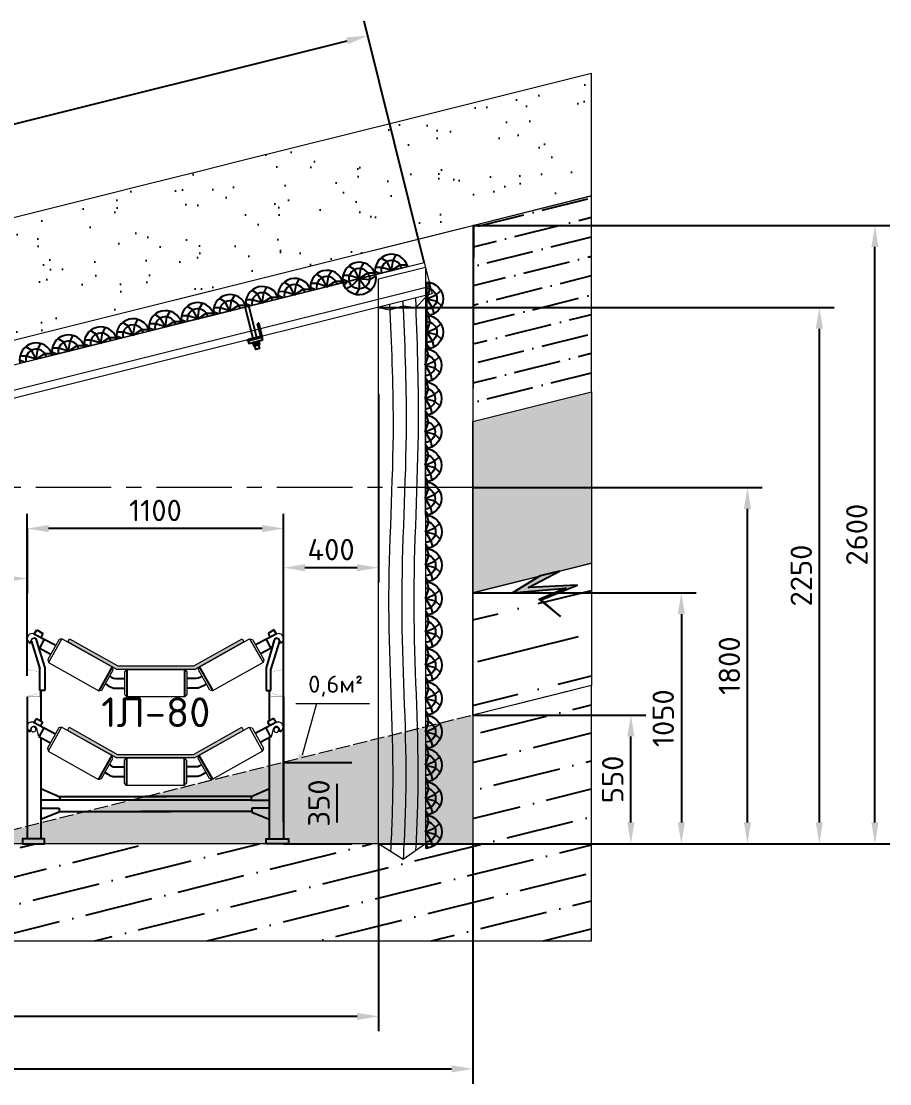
# Model space of a CAD drawing. Header units: millimetres. Extents: x 1757 to 4342, y -1901 to 53.
# Drawn here: x 4013.1 to 4086.3, y -1015 to -925.5 of the extents above; entities that cross this region are included whole.
import ezdxf

# ---------------------------------------------------------------- set-up
doc = ezdxf.new("R2010")
doc.units = ezdxf.units.MM
doc.header["$LTSCALE"] = 0.1
doc.linetypes.add('ACAD_ISO02W100', pattern=[15, 12, -3])
doc.linetypes.add('осеваяX2', pattern=[101.6, 63.5, -12.7, 12.7, -12.7])
for name, color, linetype in [('Д_Распорка', 7, 'Continuous'), ('М16_Гайка_Конт', 7, 'Continuous'), ('М16_Планка', 7, 'Continuous'), ('Ско_М16_СВП-22', 7, 'Continuous'), ('Уголок_63х63', 7, 'Continuous')]:
    doc.layers.add(name, color=color, linetype=linetype)
doc.styles.get("Standard").update_dxf_attribs({"font": 'txt.shx'})
doc.dimstyles.new('ISO-25', dxfattribs={"dimtxt": 2.5, "dimasz": 2.5, "dimexe": 1.25, "dimexo": 0, "dimtad": 1, "dimdec": 0, "dimtxsty": 'Standard', "dimcen": 2.5, "dimadec": 0, "dimazin": 0, "dimtfac": 1, "dimtdec": 0, "dimtmove": 0, "dimatfit": 3, "dimfxl": 1, "dimarcsym": 0})

# ---------------------------------------------------------------- blocks, each defined once
blk = doc.blocks.new('М16_Гайка')
at = {"layer": 'М16_Гайка_Конт'}
h = blk.add_hatch(color=253, dxfattribs=at)
h.paths.add_polyline_path([(1.9, -6.7, 0.267171), (1.9, -13.4), (1.9, -13.4), (14.3, -13.4), (14.3, -13.4, 0.267171), (14.3, -6.7)])
h.paths.add_polyline_path([(1.9, 6.7, 0.133362), (1.9, -6.7), (14.3, -6.7, 0.133362), (14.3, 6.7)])
h.paths.add_polyline_path([(1.9, 13.4), (1.9, 13.4, 0.267171), (1.9, 6.7), (14.3, 6.7, 0.267171), (14.3, 13.4), (14.3, 13.4)])
h.paths.add_polyline_path([(0, 10.1), (0, 0), (1, 0, -0.066387), (1.9, 6.7, -0.267171), (1.9, 13.4)])
h.paths.add_polyline_path([(0, 0), (0, -10), (1.9, -13.4, -0.267171), (1.9, -6.7, -0.066387), (1, 0)])
h.paths.add_polyline_path([(15.2, 0, -0.066387), (14.3, -6.7, -0.267171), (14.3, -13.4), (16.2, -10), (16.2, 0)])
h.paths.add_polyline_path([(14.3, 13.4, -0.267171), (14.3, 6.7, -0.066387), (15.2, 0), (16.2, 0), (16.2, 10.1)])
for p, q in [((1.9, 13.4), (0, 10.1)), ((0, 10.1), (0, -10)), ((0, 10.1), (0, -10)), ((0, 0), (1, 0)), ((1.9, 13.4), (14.3, 13.4)), ((14.3, 6.7), (1.9, 6.7)), ((14.3, 13.4), (16.2, 10.1)), ((15.2, 0), (16.2, 0)), ((16.2, 10.1), (16.2, -10)), ((16.2, 10.1), (16.2, -10)), ((1.9, -13.4), (0, -10)), ((14.3, -6.7), (1.9, -6.7)), ((14.3, -13.4), (1.9, -13.4)), ((14.3, -13.4), (16.2, -10))]:
    blk.add_line(p, q, dxfattribs=at)
for centre, radius, start, end in [((7.7, 10), 6.71, 149.9725, 209.9168), ((26.6, 0), 25.6, 164.8075, 195.1925), ((8.5, 10), 6.71, 330.0832, 29.9168), ((-10.4, 0), 25.6, 344.8075, 15.1925), ((7.7, -10), 6.71, 150.0832, 210.0275), ((8.5, -10), 6.71, 330.0832, 29.9168)]:
    blk.add_arc(centre, radius, start, end, dxfattribs=at)
blk = doc.blocks.new('*D707')
at = {"color": 0, "linetype": 'ByBlock', "lineweight": -2}
for p, q in [((4047.052, -945.83), (4041.989, -925.524)), ((3966.415, -945.655), (4040.545, -927.173)), ((3969.429, -965.184), (3964.366, -944.878))]:
    blk.add_line(p, q, dxfattribs=at)
at = {"color": 0, "linetype": 'ByBlock', "lineweight": 15}
for points in [[(4040.473, -926.881), (4040.618, -927.464), (4042.292, -926.737)], [(3966.342, -945.364), (3966.487, -945.946), (3964.668, -946.091)]]:
    blk.add_solid(points, dxfattribs=at)
at = {"layer": 'Defpoints', "color": 0, "linetype": 'ByBlock', "lineweight": 15}
for p in [(4042.292, -926.737), (4047.052, -945.83), (3969.429, -965.184)]:
    blk.add_point(p, dxfattribs=at)
at = {"color": 0, "linetype": 'ByBlock', "lineweight": 15, "insert": (4003.111, -934.934), "char_height": 1.8, "attachment_point": 5, "rotation": 14}
blk.add_mtext('4000', dxfattribs=at)
blk = doc.blocks.new('*D703')
at = {"color": 0, "linetype": 'ByBlock', "lineweight": -2}
for p, q in [((4043.194, -956.932), (4043.194, -972.792)), ((4035.195, -992.932), (4035.195, -970.292)), ((4041.394, -971.542), (4036.995, -971.542))]:
    blk.add_line(p, q, dxfattribs=at)
at = {"color": 0, "linetype": 'ByBlock', "lineweight": 15}
for points in [[(4036.995, -971.242), (4036.995, -971.842), (4035.195, -971.542)], [(4041.394, -971.242), (4041.394, -971.842), (4043.194, -971.542)]]:
    blk.add_solid(points, dxfattribs=at)
at = {"layer": 'Defpoints', "color": 0, "linetype": 'ByBlock', "lineweight": 15}
for p in [(4043.194, -956.932), (4035.195, -971.542), (4035.195, -992.932)]:
    blk.add_point(p, dxfattribs=at)
at = {"color": 0, "linetype": 'ByBlock', "lineweight": 15, "insert": (4039.195, -970.017), "char_height": 1.8, "attachment_point": 5}
blk.add_mtext('400', dxfattribs=at)
blk = doc.blocks.new('S л-80')
at = {"lineweight": 0}
for points in [[(3758.5, 1066.9), (3765.9, 1080), (3969.1, 965.8), (4289.8, 965.8), (4493, 1080), (4500.4, 1066.9), (4293.7, 950.8), (3965.2, 950.8)], [(3757, 694.5), (3764.4, 707.5), (3967.6, 593.4), (4288.3, 593.4), (4491.5, 707.5), (4498.8, 694.5), (4292.2, 578.4), (3963.6, 578.4)]]:
    blk.add_hatch(color=7, dxfattribs=at).paths.add_polyline_path(points)
at = {"color": 7}
for p, q in [((3616.3, 1101.4), (3705.9, 1054.2)), ((3617.2, 1099.8), (3628.4, 1117.4)), ((3625.5, 1074.6), (3661.9, 958.6)), ((3628.4, 1117.4), (3653.6, 1102.7)), ((3641.1, 1041.1), (3660.4, 1078.1)), ((3653.6, 1102.7), (3644.8, 1086.4)), ((4639.6, 1101.4), (4550, 1054.2)), ((4614.7, 1041.1), (4595.4, 1078.1)), ((4627.5, 1117.4), (4602.3, 1102.7)), ((4602.3, 1102.7), (4611.1, 1086.4)), ((4638.6, 1099.8), (4627.5, 1117.4)), ((3596, 1064.6), (3601.7, 1061.5)), ((3601.7, 1061.5), (3603.9, 1072.6)), ((3605.4, 1068.3), (3641.3, 953.6)), ((3637.9, 1041.9), (3684.7, 1016.6)), ((4617.9, 1041.9), (4571.1, 1016.6)), ((4628.6, 1072.8), (4594, 958.6)), ((4648.8, 1066.7), (4614.6, 953.8)), ((4654.2, 1061.5), (4652, 1072.6)), ((4659.8, 1064.6), (4654.2, 1061.5)), ((3641.1, 862.7), (3641.1, 954.4)), ((3661.9, 958.6), (3661.9, 862.7)), ((3945.9, 961.6), (3889.5, 861.2)), ((4007.7, 950.8), (4007.7, 838.9)), ((4250.7, 950.8), (4250.7, 835.6)), ((4312.9, 961.6), (4369.4, 861.2)), ((4594, 958.6), (4594, 862.7)), ((4614.7, 862.7), (4614.7, 954.4)), ((3935.8, 923), (3943.1, 917.4)), ((3943.1, 917.4), (3951, 914)), ((3951, 914), (3959.5, 912.9)), ((3959.5, 912.9), (3998.3, 912.9)), ((4299.4, 912.9), (4260.6, 912.9)), ((4307.9, 914), (4299.4, 912.9)), ((4315.7, 917.4), (4307.9, 914)), ((4323.1, 923), (4315.7, 917.4)), ((3661.9, 862.7), (3641.1, 862.7)), ((3646.8, 733.4), (3646.8, 862.7)), ((3917.2, 890.4), (3928.5, 882.5)), ((3928.5, 882.5), (3938.1, 877.5)), ((3938.1, 877.5), (3951, 873)), ((3951, 873), (3954.9, 873)), ((3954.9, 873), (3998.7, 873)), ((4303.9, 873), (4260.2, 873)), ((4307.9, 873), (4303.9, 873)), ((4320.8, 877.5), (4307.9, 873)), ((4330.4, 882.5), (4320.8, 877.5)), ((4341.6, 890.4), (4330.4, 882.5)), ((4594, 862.7), (4614.7, 862.7)), ((4609.1, 735.1), (4609.1, 862.8)), ((3587.9, 835.7), (3587.9, 237.6)), ((3587.9, 835.7), (3587.9, 835.7)), ((4667.9, 835.7), (4667.9, 237.6)), ((3614.8, 729), (3704.4, 681.7)), ((3615.7, 727.4), (3626.9, 745)), ((3626.9, 745), (3652.1, 730.3)), ((3652.1, 730.3), (3643.3, 713.9)), ((4638.1, 729), (4548.5, 681.7)), ((4626, 745), (4600.8, 730.3)), ((4600.8, 730.3), (4609.6, 713.9)), ((4637.1, 727.4), (4626, 745)), ((3594.5, 692.2), (3600.2, 689.1)), ((3600.2, 689.1), (3602.4, 700.2)), ((3639.6, 668.7), (3658.9, 705.7)), ((4613.2, 668.7), (4593.9, 705.7)), ((4652.7, 689.1), (4650.5, 700.2)), ((4658.3, 692.2), (4652.7, 689.1)), ((3636.4, 669.5), (3683.2, 644.1)), ((3646.8, 237.6), (3646.8, 663.9)), ((4616.4, 669.5), (4569.6, 644.1)), ((4609.1, 237.6), (4609.1, 665.5)), ((3944.4, 589.2), (3888, 488.7)), ((4311.4, 589.2), (4367.9, 488.7)), ((3934.3, 550.6), (3941.6, 545)), ((3941.6, 545), (3949.5, 541.6)), ((3949.5, 541.6), (3957.9, 540.5)), ((3957.9, 540.5), (3996.8, 540.5)), ((4006.2, 578.4), (4006.2, 466.5)), ((4249.2, 578.4), (4249.2, 463.2)), ((4297.9, 540.5), (4259, 540.5)), ((4306.4, 541.6), (4297.9, 540.5)), ((4314.2, 545), (4306.4, 541.6)), ((4321.6, 550.6), (4314.2, 545)), ((3915.7, 518), (3927, 510.1)), ((3927, 510.1), (3936.5, 505)), ((3936.5, 505), (3949.5, 500.5)), ((3949.5, 500.5), (3953.4, 500.5)), ((3953.4, 500.5), (3997.2, 500.5)), ((4302.4, 500.5), (4258.7, 500.5)), ((4306.4, 500.5), (4302.4, 500.5)), ((4319.3, 505), (4306.4, 500.5)), ((4328.9, 510.1), (4319.3, 505)), ((4340.1, 518), (4328.9, 510.1)), ((3647.6, 448.9), (3724.8, 414.5)), ((4608.3, 448.9), (4531, 414.5)), ((3719.4, 416.9), (4173.9, 416.9)), ((3724.8, 414.5), (3724.8, 400.6)), ((4536.4, 416.9), (4085, 416.9)), ((4531, 414.5), (4531, 400.6)), ((3724.8, 400.6), (3648.5, 400.6)), ((3648.5, 367.2), (3722, 367.2)), ((3722, 367.2), (3722, 350.4)), ((4531, 400.6), (4607.3, 400.6)), ((4607.3, 367.2), (4533.8, 367.2)), ((4533.8, 367.2), (4533.8, 350.4)), ((3722, 350.4), (3648.5, 320.7)), ((3722, 353.2), (4192.1, 353.2)), ((4533.8, 353.2), (4066.8, 353.2)), ((4533.8, 350.4), (4607.3, 320.7))]:
    blk.add_line(p, q, dxfattribs=at)
at = {"color": 7, "lineweight": 0}
for p, q in [((3734.1, 1080.6), (3677.6, 980.2)), ((4524.8, 1080.6), (4581.2, 980.2)), ((3965.2, 950.8), (3758.5, 1066.9)), ((4293.7, 950.8), (4500.4, 1066.9)), ((3732.5, 708.2), (3676.1, 607.7)), ((4523.3, 708.2), (4579.7, 607.7))]:
    blk.add_line(p, q, dxfattribs=at)
for points in [[(3637.9, 1041.9), (3627.8, 1077.9)], [(3758.5, 1066.9), (3765.9, 1080), (3969.1, 965.8), (4289.8, 965.8), (4493, 1080), (4500.4, 1066.9), (4293.7, 950.8), (3965.2, 950.8), (3758.5, 1066.9)], [(4617.9, 1041.9), (4628.1, 1077.9)], [(3636.4, 669.5), (3626.3, 705.5)], [(3757, 694.5), (3764.4, 707.5), (3967.6, 593.4), (4288.3, 593.4), (4491.5, 707.5), (4498.8, 694.5), (4292.2, 578.4), (3963.6, 578.4), (3757, 694.5)], [(4616.4, 669.5), (4626.5, 705.5)]]:
    blk.add_lwpolyline(points, dxfattribs=at)
for points in [[(3946.4, 961.4), (3734.1, 1080.6), (3721.8, 1077.2), (3674.2, 992.4), (3677.6, 980.2), (3890, 860.9), (3902.2, 864.3), (3949.8, 949.1)], [(4312.5, 961.4), (4524.8, 1080.6), (4537.1, 1077.2), (4584.7, 992.4), (4581.2, 980.2), (4368.9, 860.9), (4356.7, 864.3), (4309, 949.1)], [(4007.7, 950.8), (4251.2, 950.8), (4260.2, 941.8), (4260.2, 844.6), (4251.2, 835.6), (4007.7, 835.6), (3998.7, 844.6), (3998.7, 941.8)], [(3944.9, 588.9), (3732.5, 708.2), (3720.3, 704.8), (3672.7, 620), (3676.1, 607.7), (3888.4, 488.5), (3900.7, 491.9), (3948.3, 576.7)], [(4311, 588.9), (4523.3, 708.2), (4535.6, 704.8), (4583.2, 620), (4579.7, 607.7), (4367.4, 488.5), (4355.1, 491.9), (4307.5, 576.7)], [(4006.2, 578.4), (4249.7, 578.4), (4258.7, 569.4), (4258.7, 472.2), (4249.7, 463.2), (4006.2, 463.2), (3997.2, 472.2), (3997.2, 569.4)]]:
    blk.add_lwpolyline(points, close=True, dxfattribs=at)
at = {"color": 7, "linetype": 'Continuous', "const_width": 0.6}
for points in [[(3641.1, 895), (3641.1, 954.4), (3587.4, 954.4)], [(3623.1, 944.7), (3590.8, 950.2)], [(4614.7, 895), (4614.7, 954.4), (4668.4, 954.4)], [(4632.8, 944.7), (4665.1, 950.2)], [(3641.1, 895), (3641.1, 835.7), (3587.4, 835.7)], [(4614.7, 895), (4614.7, 835.7), (4668.4, 835.7)], [(3623.1, 845.4), (3590.8, 839.9)], [(4632.8, 845.4), (4665.1, 839.9)]]:
    blk.add_lwpolyline(points, dxfattribs=at)
for points in [[(3587.4, 954.4, 0.363107), (3590.8, 950.2, 0.363107)], [(3635.7, 895), (3635.7, 935.8, 0.362126), (3629.3, 943.5), (3617.6, 945.7)], [(4620.1, 895), (4620.1, 935.8, -0.362126), (4626.5, 943.5), (4638.3, 945.7)], [(4668.4, 954.4, -0.363107), (4665.1, 950.2, -0.363107)], [(3635.7, 895), (3635.7, 854.2, -0.362126), (3629.3, 846.6), (3617.6, 844.4)], [(4620.1, 895), (4620.1, 854.2, 0.362126), (4626.5, 846.6), (4638.3, 844.4)], [(3587.4, 835.7, -0.363107), (3590.8, 839.9, -0.363107)], [(4668.4, 835.7, 0.363107), (4665.1, 839.9, 0.363107)]]:
    blk.add_lwpolyline(points, format="xyb", dxfattribs=at)
at = {"color": 7}
blk.add_lwpolyline([(3724.8, 401.6), (4531, 401.6)], dxfattribs=at)
for points in [[(3567.6, 217.4), (3661, 217.4), (3661, 237.6), (3567.6, 237.6)], [(4688.2, 217.4), (4594.9, 217.4), (4594.9, 237.6), (4688.2, 237.6)]]:
    blk.add_lwpolyline(points, close=True, dxfattribs=at)
at = {"color": 7, "lineweight": 0}
for centre, radius, start, end in [((3609.2, 1081.3), 21, 62.0007, 242.425), ((3616.9, 1070.6), 13.2, 33.9155, 170.9358), ((3615.4, 1071.5), 10.6, 17.3852, 197.3852), ((4639, 1070.6), 13.2, 9.0642, 146.0845), ((4638.7, 1069.8), 10.6, 343.1425, 163.1425), ((4646.6, 1081.3), 21, 297.575, 117.9993), ((3607.7, 708.9), 21, 62.0007, 242.425), ((4645.1, 708.9), 21, 297.575, 117.9993), ((3615.4, 698.1), 13.2, 33.9155, 170.9358), ((3613.9, 699), 10.6, 17.3852, 197.3852), ((3613.9, 699), 10.5, 347.7199, 335.3648), ((4637, 696.5), 10.5, 347.7199, 335.3648), ((4637.5, 698.1), 13.2, 9.0642, 146.0845)]:
    blk.add_arc(centre, radius, start, end, dxfattribs=at)
blk = doc.blocks.new('*D704')
at = {"color": 0, "linetype": 'ByBlock', "lineweight": -2}
for p, q in [((4013.595, -980.66), (4013.595, -966.996)), ((4035.195, -975.458), (4035.195, -966.996)), ((4033.395, -968.246), (4015.395, -968.246))]:
    blk.add_line(p, q, dxfattribs=at)
at = {"color": 0, "linetype": 'ByBlock', "lineweight": 15}
for points in [[(4015.395, -967.946), (4015.395, -968.546), (4013.595, -968.246)], [(4033.395, -967.946), (4033.395, -968.546), (4035.195, -968.246)]]:
    blk.add_solid(points, dxfattribs=at)
at = {"layer": 'Defpoints', "color": 0, "linetype": 'ByBlock', "lineweight": 15}
for p in [(4013.595, -968.246), (4035.195, -975.458), (4013.595, -980.66)]:
    blk.add_point(p, dxfattribs=at)
at = {"color": 0, "linetype": 'ByBlock', "lineweight": 15, "insert": (4024.395, -966.721), "char_height": 1.8, "attachment_point": 5}
blk.add_mtext('1100', dxfattribs=at)
blk = doc.blocks.new('*D711')
at = {"color": 0, "linetype": 'ByBlock', "lineweight": -2}
for p, q in [((4051.149, -964.787), (4075.533, -964.787)), ((4074.283, -992.986), (4074.283, -966.587)), ((4051.149, -994.786), (4075.533, -994.786))]:
    blk.add_line(p, q, dxfattribs=at)
at = {"color": 0, "linetype": 'ByBlock', "lineweight": 15}
for points in [[(4073.983, -966.587), (4074.583, -966.587), (4074.283, -964.787)], [(4073.983, -992.986), (4074.583, -992.986), (4074.283, -994.786)]]:
    blk.add_solid(points, dxfattribs=at)
at = {"layer": 'Defpoints', "color": 0, "linetype": 'ByBlock', "lineweight": 15}
for p in [(4051.149, -964.787), (4074.283, -964.787), (4051.149, -994.786)]:
    blk.add_point(p, dxfattribs=at)
at = {"color": 0, "linetype": 'ByBlock', "lineweight": 15, "insert": (4072.758, -979.787), "char_height": 1.8, "attachment_point": 5, "rotation": 90}
blk.add_mtext('1800', dxfattribs=at)
blk = doc.blocks.new('*D706')
at = {"color": 0, "linetype": 'ByBlock', "lineweight": -2}
for p, q in [((3999.595, -964.787), (3999.595, -973.704)), ((4013.595, -968.246), (4013.595, -973.704)), ((4011.795, -972.454), (4001.395, -972.454))]:
    blk.add_line(p, q, dxfattribs=at)
at = {"color": 0, "linetype": 'ByBlock', "lineweight": 15}
for points in [[(4001.395, -972.154), (4001.395, -972.754), (3999.595, -972.454)], [(4011.795, -972.154), (4011.795, -972.754), (4013.595, -972.454)]]:
    blk.add_solid(points, dxfattribs=at)
at = {"layer": 'Defpoints', "color": 0, "linetype": 'ByBlock', "lineweight": 15}
for p in [(3999.595, -964.787), (4013.595, -968.246), (3999.595, -972.454)]:
    blk.add_point(p, dxfattribs=at)
at = {"color": 0, "linetype": 'ByBlock', "lineweight": 15, "insert": (4006.595, -970.929), "char_height": 1.8, "attachment_point": 5}
blk.add_mtext('700', dxfattribs=at)
blk = doc.blocks.new('pfnzu')
at = {"color": 7, "lineweight": 0}
blk.add_line((142694.1, -82404), (142694.1, -82544.3), dxfattribs=at)
at = {"layer": 'Д_Распорка', "color": 253}
for p, q in [((142679.9, -82432.8), (142686.9, -82404.5)), ((142654.7, -82457.4), (142634.8, -82439)), ((142694.1, -82474.1), (142679.9, -82432.8)), ((142652.6, -82484.3), (142632.2, -82504.2)), ((142694.1, -82474.1), (142652.6, -82484.3)), ((142694.1, -82474.1), (142654.7, -82457.4)), ((142694.1, -82474.1), (142671.5, -82511.2)), ((142671.5, -82511.2), (142664.9, -82537.2)), ((142694.1, -82524.6), (142681.4, -82542.8))]:
    blk.add_line(p, q, dxfattribs=at)
at = {"layer": 'Д_Распорка', "color": 7}
blk.add_arc((142695.6, -82474.1), 70.2, 91.2316, 268.7684, dxfattribs=at)
at = {"layer": 'Д_Распорка', "color": 253}
blk.add_arc((142695.6, -82474.1), 44.2, 91.9563, 268.0437, dxfattribs=at)
blk = doc.blocks.new('Уголок_63х63')
blk.add_lwpolyline([(-6, 31.5), (-5.1, 31.5)])
at = {"layer": 'Уголок_63х63'}
for p, q in [((-6, 58.5), (-2.6, 63)), ((-6, 53.2), (0, 61.1)), ((-6, 13), (-6, 60.3)), ((-6, 47.9), (0, 55.9)), ((-6, 42.7), (0, 50.6)), ((-6, 37.4), (0, 45.3)), ((0, 63), (-3.3, 63)), ((0, 0), (0, 63)), ((-63, 0), (-63, 3.3)), ((0, 0), (-63, 0)), ((-62.8, 4.4), (-62, 5.4)), ((-62.1, 0), (-57.6, 6)), ((-13, 6), (-60.3, 6)), ((-58.1, 0), (-53.6, 6)), ((-54.2, 0), (-49.6, 6)), ((-50.2, 0), (-45.6, 6)), ((-46.2, 0), (-41.7, 6)), ((-42.2, 0), (-37.7, 6)), ((-38.2, 0), (-33.7, 6)), ((-34.3, 0), (-29.7, 6)), ((-30.3, 0), (-25.7, 6)), ((-26.3, 0), (-21.8, 6)), ((-22.3, 0), (-17.8, 6)), ((-18.3, 0), (-13.8, 6)), ((-14.4, 0), (-8.7, 7.5)), ((-10.4, 0), (0, 13.7)), ((-6.5, 10.4), (0, 19)), ((-6.4, 0), (0, 8.5)), ((-6, 32.1), (0, 40.1)), ((-6, 26.9), (0, 34.8)), ((-6, 21.6), (0, 29.5)), ((-6, 16.3), (0, 24.3)), ((-2.4, 0), (0, 3.2))]:
    blk.add_line(p, q, dxfattribs=at)
for centre, radius, start, end in [((-3.3, 60.3), 2.7, 90.0004, 180.0004), ((-60.3, 3.3), 2.7, 90.0004, 180.0004), ((-13, 13), 7, 270.0004, 0.0004)]:
    blk.add_arc(centre, radius, start, end, dxfattribs=at)
blk = doc.blocks.new('*D720')
at = {"color": 0, "linetype": 'ByBlock', "lineweight": -2}
for p, q in [((4051.149, -973.648), (4069.962, -973.648)), ((4068.712, -975.448), (4068.712, -992.986)), ((4051.149, -994.786), (4069.962, -994.786))]:
    blk.add_line(p, q, dxfattribs=at)
at = {"color": 0, "linetype": 'ByBlock', "lineweight": 15}
for points in [[(4068.412, -975.448), (4069.012, -975.448), (4068.712, -973.648)], [(4068.412, -992.986), (4069.012, -992.986), (4068.712, -994.786)]]:
    blk.add_solid(points, dxfattribs=at)
at = {"layer": 'Defpoints', "color": 0, "linetype": 'ByBlock', "lineweight": 15}
for p in [(4051.149, -973.648), (4051.149, -994.786), (4068.712, -994.786)]:
    blk.add_point(p, dxfattribs=at)
at = {"color": 0, "linetype": 'ByBlock', "lineweight": 15, "insert": (4067.187, -984.217), "char_height": 1.8, "attachment_point": 5, "rotation": 90}
blk.add_mtext('1050', dxfattribs=at)
blk = doc.blocks.new('*D726')
at = {"color": 0, "linetype": 'ByBlock', "lineweight": -2}
for p, q in [((4051.149, -942.729), (4086.274, -942.729)), ((4085.024, -992.986), (4085.024, -944.529)), ((4051.149, -994.786), (4086.274, -994.786))]:
    blk.add_line(p, q, dxfattribs=at)
at = {"color": 0, "linetype": 'ByBlock', "lineweight": 15}
for points in [[(4084.724, -944.529), (4085.324, -944.529), (4085.024, -942.729)], [(4084.724, -992.986), (4085.324, -992.986), (4085.024, -994.786)]]:
    blk.add_solid(points, dxfattribs=at)
at = {"layer": 'Defpoints', "color": 0, "linetype": 'ByBlock', "lineweight": 15}
for p in [(4051.149, -942.729), (4085.024, -942.729), (4051.149, -994.786)]:
    blk.add_point(p, dxfattribs=at)
at = {"color": 0, "linetype": 'ByBlock', "lineweight": 15, "insert": (4083.499, -968.758), "char_height": 1.8, "attachment_point": 5, "rotation": 90}
blk.add_mtext('2600', dxfattribs=at)
blk = doc.blocks.new('*D727')
at = {"color": 0, "linetype": 'ByBlock', "lineweight": -2}
for p, q in [((4043.193, -949.616), (4081.59, -949.616)), ((4080.34, -992.984), (4080.34, -951.416)), ((4043.194, -994.784), (4081.59, -994.784))]:
    blk.add_line(p, q, dxfattribs=at)
at = {"color": 0, "linetype": 'ByBlock', "lineweight": 15}
for points in [[(4080.04, -951.416), (4080.64, -951.416), (4080.34, -949.616)], [(4080.04, -992.984), (4080.64, -992.984), (4080.34, -994.784)]]:
    blk.add_solid(points, dxfattribs=at)
at = {"layer": 'Defpoints', "color": 0, "linetype": 'ByBlock', "lineweight": 15}
for p in [(4043.193, -949.616), (4080.34, -949.616), (4043.194, -994.784)]:
    blk.add_point(p, dxfattribs=at)
at = {"color": 0, "linetype": 'ByBlock', "lineweight": 15, "insert": (4078.815, -972.2), "char_height": 1.8, "attachment_point": 5, "rotation": 90}
blk.add_mtext('2250', dxfattribs=at)
blk = doc.blocks.new('*D728')
at = {"color": 0, "linetype": 'ByBlock', "lineweight": -2}
for p, q in [((3966.369, -994.786), (3966.369, -1014.997)), ((4051.149, -994.786), (4051.149, -1014.997)), ((3968.169, -1013.747), (4049.349, -1013.747))]:
    blk.add_line(p, q, dxfattribs=at)
at = {"color": 0, "linetype": 'ByBlock', "lineweight": 15}
for points in [[(3968.169, -1013.447), (3968.169, -1014.047), (3966.369, -1013.747)], [(4049.349, -1013.447), (4049.349, -1014.047), (4051.149, -1013.747)]]:
    blk.add_solid(points, dxfattribs=at)
at = {"layer": 'Defpoints', "color": 0, "linetype": 'ByBlock', "lineweight": 15}
for p in [(3966.369, -994.786), (4051.149, -994.786), (4051.149, -1013.747)]:
    blk.add_point(p, dxfattribs=at)
at = {"color": 0, "linetype": 'ByBlock', "lineweight": 15, "insert": (4008.759, -1012.222), "char_height": 1.8, "attachment_point": 5}
blk.add_mtext('4250', dxfattribs=at)
blk = doc.blocks.new('*D729')
at = {"color": 0, "linetype": 'ByBlock', "lineweight": -2}
for p, q in [((3974.324, -994.786), (3974.324, -1010.577)), ((4043.194, -994.784), (4043.194, -1010.577)), ((4041.394, -1009.327), (3976.124, -1009.327))]:
    blk.add_line(p, q, dxfattribs=at)
at = {"color": 0, "linetype": 'ByBlock', "lineweight": 15}
for points in [[(3976.124, -1009.027), (3976.124, -1009.627), (3974.324, -1009.327)], [(4041.394, -1009.027), (4041.394, -1009.627), (4043.194, -1009.327)]]:
    blk.add_solid(points, dxfattribs=at)
at = {"layer": 'Defpoints', "color": 0, "linetype": 'ByBlock', "lineweight": 15}
for p in [(3974.324, -994.786), (4043.194, -994.784), (3974.324, -1009.327)]:
    blk.add_point(p, dxfattribs=at)
at = {"color": 0, "linetype": 'ByBlock', "lineweight": 15, "insert": (4008.759, -1007.802), "char_height": 1.8, "attachment_point": 5}
blk.add_mtext('3450', dxfattribs=at)
blk = doc.blocks.new('*D736')
at = {"color": 0, "linetype": 'ByBlock', "lineweight": -2}
for p, q in [((4051.149, -983.954), (4065.707, -983.954)), ((4064.457, -992.984), (4064.457, -985.754)), ((4051.149, -994.784), (4065.707, -994.784))]:
    blk.add_line(p, q, dxfattribs=at)
at = {"color": 0, "linetype": 'ByBlock', "lineweight": 15}
for points in [[(4064.157, -985.754), (4064.757, -985.754), (4064.457, -983.954)], [(4064.157, -992.984), (4064.757, -992.984), (4064.457, -994.784)]]:
    blk.add_solid(points, dxfattribs=at)
at = {"layer": 'Defpoints', "color": 0, "linetype": 'ByBlock', "lineweight": 15}
for p in [(4051.149, -983.954), (4064.457, -983.954), (4051.149, -994.784)]:
    blk.add_point(p, dxfattribs=at)
at = {"color": 0, "linetype": 'ByBlock', "lineweight": 15, "insert": (4062.932, -989.369), "char_height": 1.8, "attachment_point": 5, "rotation": 90}
blk.add_mtext('550', dxfattribs=at)
blk = doc.blocks.new('*D739')
at = {"color": 0, "linetype": 'ByBlock', "lineweight": -2}
for p, q in [((4035.195, -987.932), (4040.945, -987.932)), ((4039.695, -989.732), (4039.695, -992.986)), ((4035.195, -994.786), (4040.945, -994.786))]:
    blk.add_line(p, q, dxfattribs=at)
at = {"color": 0, "linetype": 'ByBlock', "lineweight": 15}
for points in [[(4039.395, -989.732), (4039.995, -989.732), (4039.695, -987.932)], [(4039.395, -992.986), (4039.995, -992.986), (4039.695, -994.786)]]:
    blk.add_solid(points, dxfattribs=at)
at = {"layer": 'Defpoints', "color": 0, "linetype": 'ByBlock', "lineweight": 15}
for p in [(4035.195, -987.932), (4035.195, -994.786), (4039.695, -994.786)]:
    blk.add_point(p, dxfattribs=at)
at = {"color": 0, "linetype": 'ByBlock', "lineweight": 15, "insert": (4038.17, -991.359), "char_height": 1.8, "attachment_point": 5, "rotation": 90}
blk.add_mtext('350', dxfattribs=at)

msp = doc.modelspace()

# ---------------------------------------------------------------- hatches: boundary and pattern name
h = msp.add_hatch()
h.set_pattern_fill('AR-SAND', color=256, scale=0.1, angle=315, style=0)
h.set_pattern_definition([(352.5, (-279873.402, 279720.4922), (3.34753489, 3.573813487), [0, -3.8608, 0, -4.318, 0, -4.1275]), (322.5, (-279873.402, 279720.492), (8.24732851, 1.89010928), [0, -2.0828, 0, -3.4798, 0, -1.3335]), (282.5, (-279875.611, 279722.7014), (5.60332312, -5.58299826), [0, -1.27, 0, -4.572, 0, -5.969]), (272.5, (-279875.611, 279722.7014), (6.97550782, -3.82281109), [0, -0.635, 0, -2.9972, 0, -3.429])])
h.paths.add_polyline_path([(3955.011, -966.699), (4061.149, -940.236), (4061.149, -929.93), (4045.402, -933.856), (4031.404, -937.346), (4028.076, -938.176), (4023.421, -939.336), (4019.953, -940.201), (4013.549, -941.798), (4009.021, -942.927), (4006.212, -943.627), (4002.969, -944.436), (3998.789, -945.478), (3995.804, -946.222), (3990.546, -947.533), (3987.604, -948.267), (3983.99, -949.168), (3955.011, -956.393)])
h = msp.add_hatch()
h.set_pattern_fill('ANSI36', color=256, scale=0.5, angle=329, style=0)
h.set_pattern_definition([(14, (-279873.4018, 279720.4922), (2.311551805, 2.2124337317), [3.96875, -0.79375, 0, -0.79375])])
h.paths.add_polyline_path([(4051.218, -942.712), (4051.149, -959.219), (4061.149, -956.726), (4061.149, -940.236)])
for color, points in [(253, [(4051.149, -959.219), (4061.149, -956.726), (4061.149, -958.098), (4061.149, -960.045), (4061.142, -964.422), (4061.149, -965.535), (4061.149, -968.496), (4061.149, -971.154), (4060.05, -971.428), (4060.049, -971.429), (4051.149, -973.648)]), (256, [(4058.529, -975.644), (4056.897, -974.235), (4059.945, -973.017), (4055.842, -973.208), (4058.441, -971.83), (4056.816, -972.235), (4054.489, -973.653), (4058.988, -973.256), (4056.727, -974.231)])]:
    msp.add_hatch(color=color).paths.add_polyline_path(points)
h = msp.add_hatch()
h.set_pattern_fill('ANSI36', color=256, scale=1.1, angle=329, style=0)
h.set_pattern_definition([(14, (-279873.4018, 279720.4922), (5.085413972, 4.86735421), [8.73125, -1.74625, 0, -1.74625])])
h.paths.add_polyline_path([(4051.149, -973.648), (4061.149, -971.154), (4061.149, -977.039), (4061.149, -980.585), (4061.149, -981.461), (4058.129, -982.214), (4051.149, -983.954)])
h = msp.add_hatch()
h.set_pattern_fill('ANSI36', color=256, scale=0.72, angle=329, style=0)
h.set_pattern_definition([(14, (454.1442, 0), (3.3286346, 3.1859046), [5.715, -1.143, 0, -1.143])])
h.paths.add_polyline_path([(3974.925, -1002.959), (4031.529, -1002.959), (4061.149, -1002.959), (4061.149, -981.461), (4051.149, -983.954), (4051.149, -994.786), (4047.149, -994.788), (4045.268, -996.1), (4043.194, -994.787), (4007.704, -994.786)])
at = {"linetype": 'ByBlock', "lineweight": 15}
msp.add_hatch(color=254, dxfattribs=at).paths.add_polyline_path([(4007.701, -994.787), (4051.149, -994.787), (4051.149, -983.954)])

# ---------------------------------------------------------------- linework, layer by layer
at = {"color": 7, "linetype": 'ByBlock', "lineweight": 15}
for p, q in [((4047.56, -947.868), (3969.937, -967.222)), ((4036.232, -982.965), (4042.43, -982.965)), ((4037.972, -982.965), (4036.764, -987.317))]:
    msp.add_line(p, q, dxfattribs=at)
at = {"color": 7, "linetype": 'осеваяX2', "lineweight": 15}
msp.add_line((4051.149, -964.787), (3971.033, -964.787), dxfattribs=at)
at = {"color": 7, "linetype": 'ACAD_ISO02W100', "lineweight": 15}
msp.add_line((4061.149, -981.461), (4007.704, -994.786), dxfattribs=at)
at = {"color": 7, "lineweight": 0}
for points in [[(3955.011, -966.699), (4061.149, -940.236), (4061.149, -929.93), (4045.402, -933.856), (4031.404, -937.346), (4028.076, -938.176), (4028.076, -938.176), (4023.421, -939.336), (4023.421, -939.336), (4023.421, -939.336), (4019.953, -940.201), (4019.953, -940.201), (4013.549, -941.798), (4013.549, -941.798), (4013.549, -941.798), (4009.021, -942.927)], [(4051.218, -942.712), (4051.218, -942.712), (4051.218, -942.712), (4051.218, -942.712), (4051.218, -942.712), (4051.218, -942.712), (4051.149, -959.219), (4051.149, -959.219), (4051.149, -959.219), (4051.149, -959.219), (4051.149, -959.219), (4051.149, -959.219), (4061.149, -956.726), (4061.149, -956.726), (4061.149, -956.726), (4061.149, -956.726), (4061.149, -956.726), (4061.149, -956.726), (4061.149, -940.236), (4061.149, -940.236), (4051.218, -942.712)], [(4051.149, -959.219), (4061.149, -956.726), (4061.149, -958.098), (4061.149, -960.045), (4061.149, -960.045), (4061.142, -964.422), (4061.149, -965.535), (4061.149, -968.496), (4061.149, -968.496), (4061.149, -971.154), (4060.05, -971.428), (4060.049, -971.429), (4051.149, -973.648), (4051.149, -973.648), (4051.149, -973.648), (4051.149, -973.648), (4051.149, -973.648), (4051.149, -973.648), (4051.149, -973.648), (4051.149, -973.648), (4051.149, -959.219)], [(4051.149, -973.648), (4061.149, -971.154), (4061.149, -977.039), (4061.149, -977.039), (4061.149, -980.585), (4061.149, -980.585), (4061.149, -980.585), (4061.149, -980.585), (4061.149, -980.585), (4061.149, -980.585), (4061.149, -981.461), (4058.129, -982.214), (4051.149, -983.954), (4051.149, -983.954), (4051.149, -973.648), (4051.149, -973.648), (4051.149, -973.648)]]:
    msp.add_lwpolyline(points, dxfattribs=at)
at = {"color": 5, "linetype": 'ByBlock', "lineweight": 15}
msp.add_lwpolyline([(3966.369, -994.786), (3966.369, -963.867), (4051.149, -942.729), (4051.149, -994.786), (4047.149, -994.788), (4045.268, -996.1), (4043.194, -994.787), (3974.323, -994.786), (3972.341, -996.169), (3970.369, -994.787), (3966.369, -994.786), (3966.369, -994.786)], dxfattribs=at)
at = {"color": 7, "linetype": 'ByBlock', "lineweight": 15}
msp.add_lwpolyline([(4047.715, -948.489), (3970.091, -967.843), (3969.429, -965.184), (4047.052, -945.83)], close=True, dxfattribs=at)
for points in [[(4043.193, -947.206), (4047.149, -946.219), (4047.149, -994.788), (4045.268, -996.1), (4043.194, -994.787), (4043.193, -947.206)], [(4043.193, -949.616), (4044.138, -949.821), (4045.262, -949.486), (4046.329, -949.616), (4047.149, -948.781)], [(3974.925, -1002.959), (4031.529, -1002.959), (4061.149, -1002.959), (4061.149, -981.461), (4051.149, -983.954), (4051.149, -994.786), (4047.149, -994.788), (4045.268, -996.1), (4043.194, -994.787), (4007.704, -994.786), (3974.925, -1002.959)]]:
    msp.add_lwpolyline(points, dxfattribs=at)
msp.add_lwpolyline([(4058.529, -975.644), (4056.897, -974.235), (4059.945, -973.017), (4055.842, -973.208), (4058.441, -971.83), (4056.816, -972.235), (4054.489, -973.653), (4058.988, -973.256), (4056.727, -974.231), (4058.529, -975.644)])
for points, knots in [([(4045.246, -949.104), (4045.389, -952.503), (4045.748, -961.089), (4044.783, -974.561), (4045.678, -986.833), (4045.39, -993.908), (4045.268, -996.1)], [0, 0, 0, 0, 10.200315, 25.767042, 40.430464, 47.013693, 47.013693, 47.013693, 47.013693]), ([(4046.3, -948.842), (4046.429, -952.328), (4046.749, -961.002), (4045.806, -974.561), (4046.676, -986.587), (4046.424, -993.417), (4046.323, -995.363)], [0, 0, 0, 0, 10.462089, 26.028816, 40.692238, 46.538383, 46.538383, 46.538383, 46.538383]), ([(4044.118, -949.386), (4044.269, -952.691), (4044.659, -961.182), (4043.676, -974.561), (4044.56, -986.608), (4044.306, -993.458), (4044.203, -995.426)], [0, 0, 0, 0, 9.919792, 25.486519, 40.149941, 46.058403, 46.058403, 46.058403, 46.058403])]:
    msp.add_open_spline(points, degree=3, knots=knots, dxfattribs=at)
msp.add_solid([(4036.475, -987.237), (4037.053, -987.397), (4036.282, -989.051)], dxfattribs=at)
at = {"layer": 'М16_Планка', "color": 7}
msp.add_lwpolyline([(4033.433, -952.36), (4033.385, -952.166), (4032.221, -952.457), (4032.269, -952.651), (4033.433, -952.36)], dxfattribs=at)
at = {"layer": 'Ско_М16_СВП-22', "color": 7}
for p, q in [((4032.619, -952.234), (4031.956, -949.575)), ((4032.93, -952.156), (4032.267, -949.498))]:
    msp.add_line(p, q, dxfattribs=at)
for points in [[(4033.085, -952.781), (4033.161, -953.086), (4032.851, -953.164), (4032.775, -952.858)], [(4033.002, -953.109), (4033.006, -953.125)]]:
    msp.add_lwpolyline(points, dxfattribs=at)
msp.add_arc((4032.113, -949.543), 0.16, 13.99998, 193.99998, dxfattribs=at)

# ---------------------------------------------------------------- block references
at = {"color": 7, "lineweight": 0, "zscale": 0.019999051}
for p, xscale, yscale, rotation in [((4951.593, 2220.807), 0.01999905100088789, 0.0199990510008945, 283.9999999999814), ((4954.315, 2221.485), 0.01999905100088789, 0.0199990510008945, 283.9999999999814), ((4948.871, 2220.128), 0.01999905100088789, 0.0199990510008945, 283.9999999999814), ((4946.149, 2219.449), 0.01999905100088789, 0.0199990510008945, 283.9999999999814), ((6332.36, -3317.148), -0.01999905100100508, 0.01999905100095818, 283.9999999999816), ((4940.704, 2218.092), 0.01999905100088789, 0.0199990510008945, 283.9999999999814), ((4943.427, 2218.77), 0.01999905100088789, 0.0199990510008945, 283.9999999999814), ((4937.982, 2217.413), 0.01999905100088789, 0.0199990510008945, 283.9999999999814), ((4935.26, 2216.734), 0.01999905100088789, 0.0199990510008945, 283.9999999999814), ((4929.817, 2215.37), 0.01999905100088789, 0.0199990510008945, 283.9999999999814), ((4932.539, 2216.049), 0.01999905100088789, 0.0199990510008945, 283.9999999999814), ((4927.095, 2214.692), 0.01999905100088789, 0.0199990510008945, 283.9999999999814), ((4924.373, 2214.013), 0.01999905100088789, 0.0199990510008945, 283.9999999999814)]:
    msp.add_blockref('pfnzu', p, dxfattribs=dict(at, xscale=xscale, yscale=yscale, rotation=rotation))
at = {"color": 7, "lineweight": 0, "xscale": -0.01999905100092292, "yscale": 0.01999905100092292, "zscale": 0.019999051}
for p in [(6901.006, 700.509), (6901.006, 697.704), (6900.862, 694.909), (6900.862, 692.103), (6900.862, 689.298), (6900.862, 686.492), (6900.862, 683.686), (6900.896, 680.88), (6900.896, 678.075), (6900.896, 675.269), (6900.896, 672.464), (6900.896, 669.658), (6900.896, 666.853), (6900.895, 664.047), (6900.895, 661.241), (6900.895, 658.436), (6900.895, 655.63)]:
    msp.add_blockref('pfnzu', p, dxfattribs=at)
at = {"color": 7, "extrusion": (0, 0, -1), "xscale": 0.01999905100089477, "yscale": 0.01999905100089094, "zscale": -0.019999051, "rotation": 255.9999999999396}
msp.add_blockref('Уголок_63х63', (-4033.415, -952.159), dxfattribs=at)
at = {"color": 1, "xscale": 0.01999999998952262, "yscale": 0.01999999998952262, "zscale": 0.02}
msp.add_blockref('S л-80', (3941.836, -999.133), dxfattribs=at)
at = {"layer": 'М16_Гайка_Конт', "color": 7, "extrusion": (0, 0, -1), "xscale": 0.01999905100089477, "yscale": 0.01999905100089094, "zscale": -0.019999051, "rotation": 255.9999999999396}
msp.add_blockref('М16_Гайка', (-4032.852, -952.505), dxfattribs=at)

# ---------------------------------------------------------------- texts
at = {"color": 7, "linetype": 'ByBlock', "lineweight": 15, "insert": (4039.581, -981.514), "char_height": 1.44, "attachment_point": 5}
msp.add_mtext('0,6м{\\fISOCPEUR|b0|i0|c204|p34;²}', dxfattribs=at)
at = {"color": 7, "lineweight": 0, "insert": (4024.425, -983.713), "char_height": 2.4999, "width": 25.79972, "attachment_point": 5}
msp.add_mtext('1Л-80', dxfattribs=at)

# ---------------------------------------------------------------- dimensions: what is measured, and where the dimension line sits
at = {"color": 7, "linetype": 'ByBlock', "lineweight": 15}
dim = msp.add_aligned_dim(p1=(3969.429, -965.184), p2=(4047.052, -945.83), distance=19.678, text='4000', dimstyle='ISO-25', override={"dimtxt": 1.8, "dimasz": 1.8, "dimlfac": 100, "dimfxl": 1.25}, dxfattribs=at)
dim.commit()
dim.dimension.update_dxf_attribs({"geometry": '*D707', "text_midpoint": (4003.111, -934.934)})
for base, p1, p2, text, override, picture, middle in [((4085.024, -942.729), (4051.149, -994.786), (4051.149, -942.729), '2600', {"dimtxt": 1.8, "dimasz": 1.8, "dimfxl": 1.25}, '*D726', (4083.499, -968.758)), ((4080.34, -949.616), (4043.194, -994.784), (4043.193, -949.616), '2250', {"dimtxt": 1.8, "dimasz": 1.8, "dimfxl": 1.25}, '*D727', (4078.815, -972.2)), ((4074.283, -964.787), (4051.149, -994.786), (4051.149, -964.787), '1800', {"dimtxt": 1.8, "dimasz": 1.8, "dimlfac": 100, "dimfxl": 1.25}, '*D711', (4072.758, -979.787)), ((4068.712, -994.786), (4051.149, -973.648), (4051.149, -994.786), '1050', {"dimtxt": 1.8, "dimasz": 1.8, "dimfxl": 1.25}, '*D720', (4067.187, -984.217)), ((4064.457, -983.954), (4051.149, -994.784), (4051.149, -983.954), '550', {"dimtxt": 1.8, "dimasz": 1.8, "dimfxl": 1.25}, '*D736', (4062.932, -989.369)), ((4039.695, -994.786), (4035.195, -987.932), (4035.195, -994.786), '350', {"dimtxt": 1.8, "dimasz": 1.8, "dimfxl": 1.25}, '*D739', (4038.17, -991.359))]:
    dim = msp.add_linear_dim(base=base, p1=p1, p2=p2, angle=90, text=text, dimstyle='ISO-25', override=override, dxfattribs=at)
    dim.commit()
    dim.dimension.update_dxf_attribs({"geometry": picture, "text_midpoint": middle})
dim = msp.add_linear_dim(base=(4035.195, -971.542), p1=(4043.194, -956.932), p2=(4035.195, -992.932), text='400', dimstyle='ISO-25', override={"dimtxt": 1.8, "dimasz": 1.8, "dimlfac": 100, "dimfxl": 1.25}, dxfattribs=at)
dim.commit()
dim.dimension.update_dxf_attribs({"geometry": '*D703', "text_midpoint": (4039.195, -971.542), "dimtype": 160})
for base, p1, p2, text, override, picture, middle in [((3999.595, -972.454), (4013.595, -968.246), (3999.595, -964.787), '700', {"dimtxt": 1.8, "dimasz": 1.8, "dimfxl": 1.25}, '*D706', (4006.595, -970.929)), ((4013.595, -968.246), (4035.195, -975.458), (4013.595, -980.66), '1100', {"dimtxt": 1.8, "dimasz": 1.8, "dimlfac": 100, "dimfxl": 1.25}, '*D704', (4024.395, -966.721)), ((4051.149, -1013.747), (3966.369, -994.786), (4051.149, -994.786), '4250', {"dimtxt": 1.8, "dimasz": 1.8, "dimfxl": 1.25}, '*D728', (4008.759, -1012.222)), ((3974.324, -1009.327), (4043.194, -994.784), (3974.324, -994.786), '3450', {"dimtxt": 1.8, "dimasz": 1.8, "dimfxl": 1.25}, '*D729', (4008.759, -1007.802))]:
    dim = msp.add_linear_dim(base=base, p1=p1, p2=p2, text=text, dimstyle='ISO-25', override=override, dxfattribs=at)
    dim.commit()
    dim.dimension.update_dxf_attribs({"geometry": picture, "text_midpoint": middle})

doc.saveas('drawing.dxf')
